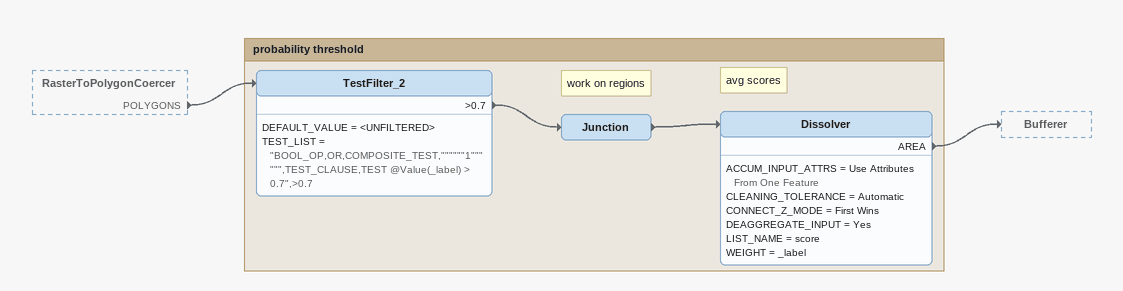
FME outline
RasterToPolygonCoercer [outside]
    POLYGONS -> TestFilter_2

Bookmark: probability threshold
TestFilter_2
    DEFAULT_VALUE = <UNFILTERED>
    TEST_LIST = "BOOL_OP,OR,COMPOSITE_TEST,""""""1"""""",TEST_CLAUSE,TEST @Value(_label) > 0.7",>0.7
    >0.7 -> Junction
Note: work on regions
Junction
    -> Dissolver
Note: avg scores
Dissolver
    ACCUM_INPUT_ATTRS = Use Attributes From One Feature
    CLEANING_TOLERANCE = Automatic
    CONNECT_Z_MODE = First Wins
    DEAGGREGATE_INPUT = Yes
    LIST_NAME = score
    WEIGHT = _label
    AREA -> Bufferer
